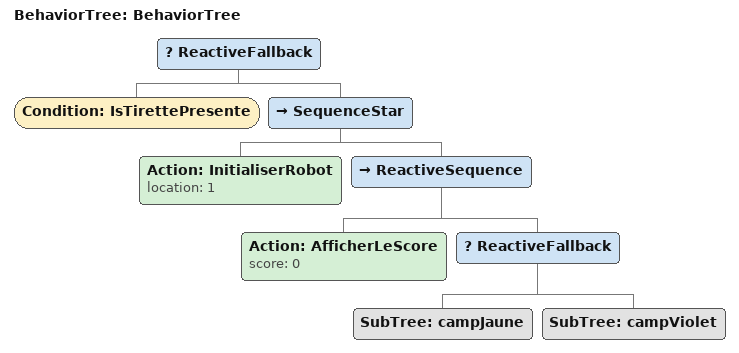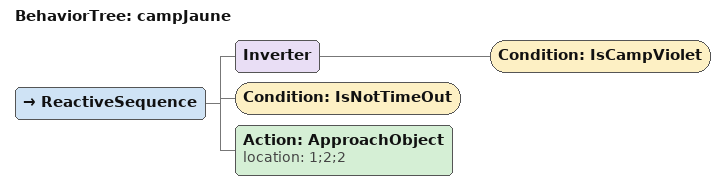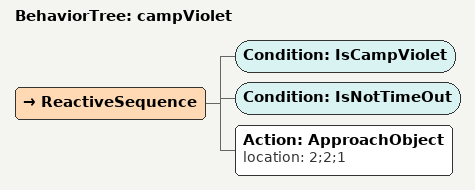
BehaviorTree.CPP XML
<root main_tree_to_execute="BehaviorTree">
    <BehaviorTree ID="BehaviorTree">
        <ReactiveFallback>
            <Condition ID="IsTirettePresente"/>
            <SequenceStar>
                <Action ID="InitialiserRobot" location="1"/>
                <ReactiveSequence>
                    <Action ID="AfficherLeScore" score="0"/>
                    <ReactiveFallback>
                        <SubTree ID="campJaune"/>
                        <SubTree ID="campViolet"/>
                    </ReactiveFallback>
                </ReactiveSequence>
            </SequenceStar>
        </ReactiveFallback>
    </BehaviorTree>
    <BehaviorTree ID="campJaune">
        <ReactiveSequence>
            <Inverter>
                <Condition ID="IsCampViolet"/>
            </Inverter>
            <Condition ID="IsNotTimeOut"/>
            <Action ID="ApproachObject" location="1;2;2"/>
        </ReactiveSequence>
    </BehaviorTree>
    <BehaviorTree ID="campViolet">
        <ReactiveSequence>
            <Condition ID="IsCampViolet"/>
            <Condition ID="IsNotTimeOut"/>
            <Action ID="ApproachObject" location="2;2;1"/>
        </ReactiveSequence>
    </BehaviorTree>
</root>
